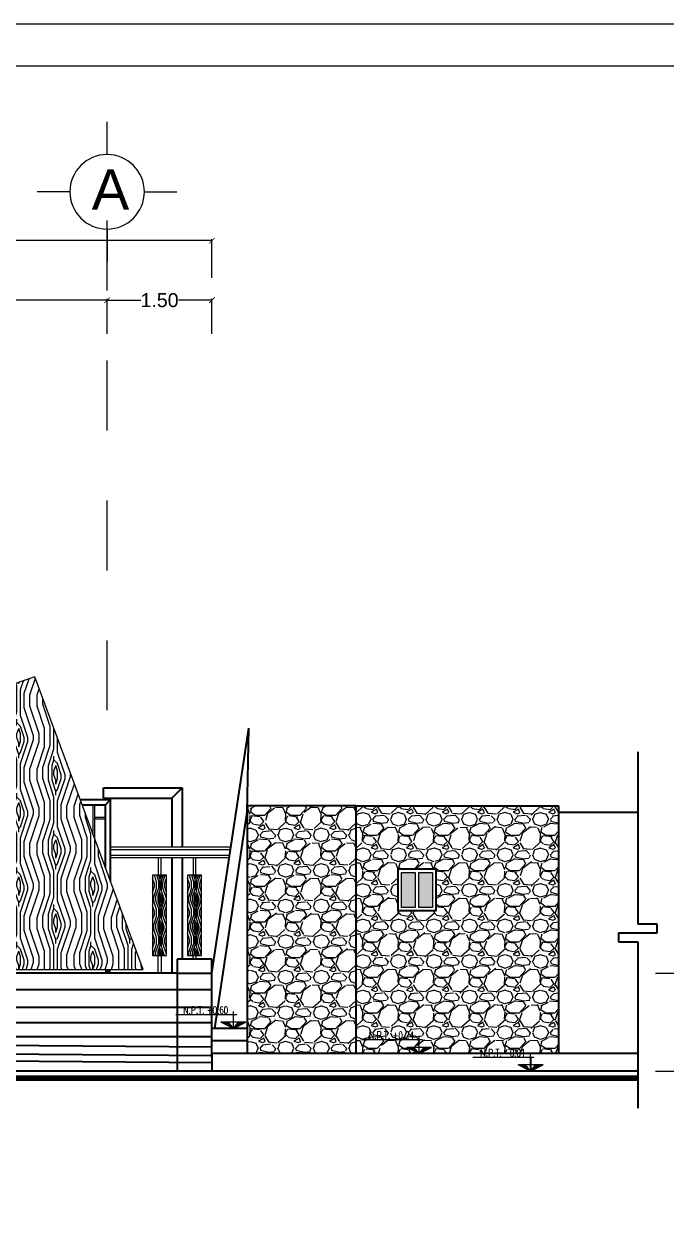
# Model space of a CAD drawing. Header units: millimetres. Extents: x 525387 to 527545, y 2235066 to 2235448.
# Drawn here: x 525771.58 to 525780.77, y 2235261.99 to 2235278.94 of the extents above; entities that cross this region are included whole.
import ezdxf
from ezdxf.enums import TextEntityAlignment as Align

# ---------------------------------------------------------------- set-up
doc = ezdxf.new("R2010")
doc.units = ezdxf.units.MM
doc.linetypes.add('JIS_02_1.0', pattern=[2, 1, -1])
for name, color, linetype in [('auxiliar', 6, 'Continuous'), ('COTAS', 2, 'Continuous'), ('EJES', 1, 'Continuous'), ('muebles', 2, 'Continuous'), ('Texto', 7, 'Continuous'), ('ventanas', 3, 'Continuous')]:
    doc.layers.add(name, color=color, linetype=linetype)
doc.layers.add('muro', color=5, linetype='Continuous', lineweight=35)
doc.styles.add('ROMANS', font='romans')
doc.styles.get("Standard").update_dxf_attribs({"font": 'arial.ttf'})
doc.styles.add('STYLE1', font='arial.ttf')
doc.dimstyles.new('ISO-25', dxfattribs={"dimtxt": 0.04, "dimasz": 0.02, "dimexe": 0.02, "dimexo": 0.02, "dimgap": 0.02, "dimtad": 0, "dimtih": 1, "dimtoh": 1, "dimzin": 1, "dimdsep": 46, "dimtxsty": 'Standard', "dimcen": 0.02, "dimazin": 0, "dimtfac": 1, "dimtmove": 0, "dimatfit": 3, "dimfxl": 1, "dimarcsym": 0})

# ---------------------------------------------------------------- blocks, each defined once
blk = doc.blocks.new('_ArchTick')
at = {"color": 0, "linetype": 'ByBlock', "lineweight": 0, "const_width": 0.15}
blk.add_lwpolyline([(-0.5, -0.5), (0.5, 0.5)], dxfattribs=at)
blk = doc.blocks.new('*D121')
at = {"layer": 'COTAS', "color": 0, "linetype": 'Continuous', "lineweight": -2, "transparency": 16777216}
for p, q in [((525772.7737703641, 2235274.507697564), (525772.7737703641, 2235275.007697564)), ((525774.2737226156, 2235274.507697564), (525774.2737226156, 2235275.007697564)), ((525772.7737703641, 2235274.987697564), (525773.2537464898, 2235274.987697564)), ((525774.2737226156, 2235274.987697564), (525773.7937464898, 2235274.987697564))]:
    blk.add_line(p, q, dxfattribs=at)
at = {"layer": 'Defpoints', "color": 0, "linetype": 'Continuous', "transparency": 16777216}
for p in [(525772.7737703641, 2235274.987697564), (525772.7737703641, 2235274.487697564), (525774.2737226156, 2235274.487697564)]:
    blk.add_point(p, dxfattribs=at)
at = {"layer": 'COTAS', "color": 0, "linetype": 'Continuous', "lineweight": -2, "transparency": 16777216, "xscale": 0.08, "yscale": 0.08, "zscale": 0.08, "rotation": 180}
blk.add_blockref('_ArchTick', (525772.7737703641, 2235274.987697564), dxfattribs=at)
at = {"layer": 'COTAS', "color": 0, "linetype": 'Continuous', "lineweight": -2, "transparency": 16777216, "xscale": 0.08, "yscale": 0.08, "zscale": 0.08}
blk.add_blockref('_ArchTick', (525774.2737226156, 2235274.987697564), dxfattribs=at)
at = {"layer": 'COTAS', "color": 0, "linetype": 'Continuous', "lineweight": -3, "transparency": 16777216, "insert": (525773.5237464898, 2235274.987697564), "char_height": 0.2, "attachment_point": 5}
blk.add_mtext('1.50', dxfattribs=at)
blk = doc.blocks.new('*D122')
at = {"layer": 'COTAS', "color": 0, "linetype": 'Continuous', "lineweight": -2, "transparency": 16777216}
for p, q in [((525766.7737703641, 2235274.507697564), (525766.7737703641, 2235275.007697564)), ((525772.7737703641, 2235274.507697564), (525772.7737703641, 2235275.007697564)), ((525766.7737703641, 2235274.987697564), (525769.4938112918, 2235274.987697564)), ((525772.7737703641, 2235274.987697564), (525770.0537294365, 2235274.987697564))]:
    blk.add_line(p, q, dxfattribs=at)
at = {"layer": 'Defpoints', "color": 0, "linetype": 'Continuous', "transparency": 16777216}
for p in [(525766.7737703641, 2235274.987697564), (525766.7737703641, 2235274.487697564), (525772.7737703641, 2235274.487697564)]:
    blk.add_point(p, dxfattribs=at)
at = {"layer": 'COTAS', "color": 0, "linetype": 'Continuous', "lineweight": -2, "transparency": 16777216, "xscale": 0.08, "yscale": 0.08, "zscale": 0.08, "rotation": 180}
blk.add_blockref('_ArchTick', (525766.7737703641, 2235274.987697564), dxfattribs=at)
at = {"layer": 'COTAS', "color": 0, "linetype": 'Continuous', "lineweight": -2, "transparency": 16777216, "xscale": 0.08, "yscale": 0.08, "zscale": 0.08}
blk.add_blockref('_ArchTick', (525772.7737703641, 2235274.987697564), dxfattribs=at)
at = {"layer": 'COTAS', "color": 0, "linetype": 'Continuous', "lineweight": -3, "transparency": 16777216, "insert": (525769.7737703641, 2235274.987697564), "char_height": 0.2, "attachment_point": 5}
blk.add_mtext('6.00', dxfattribs=at)
blk = doc.blocks.new('*D124')
at = {"layer": 'COTAS', "color": 0, "linetype": 'Continuous', "lineweight": -2, "transparency": 16777216}
for p, q in [((525765.2738181127, 2235275.307697563), (525765.2738181127, 2235275.859301057)), ((525774.2737226156, 2235275.307697563), (525774.2737226156, 2235275.859301057)), ((525765.2738181127, 2235275.839301057), (525769.4943569944, 2235275.839301057)), ((525774.2737226156, 2235275.839301057), (525770.0531837338, 2235275.839301057))]:
    blk.add_line(p, q, dxfattribs=at)
at = {"layer": 'Defpoints', "color": 0, "linetype": 'Continuous', "transparency": 16777216}
for p in [(525765.2738181127, 2235275.839301057), (525765.2738181127, 2235275.287697563), (525774.2737226156, 2235275.287697563)]:
    blk.add_point(p, dxfattribs=at)
at = {"layer": 'COTAS', "color": 0, "linetype": 'Continuous', "lineweight": -2, "transparency": 16777216, "xscale": 0.08, "yscale": 0.08, "zscale": 0.08, "rotation": 180}
blk.add_blockref('_ArchTick', (525765.2738181127, 2235275.839301057), dxfattribs=at)
at = {"layer": 'COTAS', "color": 0, "linetype": 'Continuous', "lineweight": -2, "transparency": 16777216, "xscale": 0.08, "yscale": 0.08, "zscale": 0.08}
blk.add_blockref('_ArchTick', (525774.2737226156, 2235275.839301057), dxfattribs=at)
at = {"layer": 'COTAS', "color": 0, "linetype": 'Continuous', "lineweight": -3, "transparency": 16777216, "insert": (525769.7737703641, 2235275.839301057), "char_height": 0.2, "attachment_point": 5}
blk.add_mtext('9.00', dxfattribs=at)
blk = doc.blocks.new('*D125')
at = {"layer": 'COTAS', "color": 0, "linetype": 'Continuous', "lineweight": -2, "transparency": 16777216}
for p, q in [((525780.6175645596, 2235265.370084325), (525781.3188866972, 2235265.370084325)), ((525781.2988866972, 2235265.370084325), (525781.2988866972, 2235264.792198922)), ((525781.2988866972, 2235263.970084325), (525781.2988866972, 2235264.547969728)), ((525780.6175645596, 2235263.970084325), (525781.3188866972, 2235263.970084325))]:
    blk.add_line(p, q, dxfattribs=at)
at = {"layer": 'Defpoints', "color": 0, "linetype": 'Continuous', "transparency": 16777216}
for p in [(525780.5975645595, 2235265.370084325), (525781.2988866972, 2235265.370084325), (525780.5975645595, 2235263.970084325)]:
    blk.add_point(p, dxfattribs=at)
at = {"layer": 'COTAS', "color": 0, "linetype": 'Continuous', "lineweight": -2, "transparency": 16777216, "xscale": 0.08, "yscale": 0.08, "zscale": 0.08}
for p, rotation in [((525781.2988866972, 2235265.370084325), 90), ((525781.2988866972, 2235263.970084325), 270)]:
    blk.add_blockref('_ArchTick', p, dxfattribs=dict(at, rotation=rotation))
at = {"layer": 'COTAS', "color": 0, "linetype": 'Continuous', "lineweight": -3, "transparency": 16777216, "insert": (525781.2988866976, 2235264.670084325), "char_height": 0.2, "attachment_point": 5}
blk.add_mtext('1.40', dxfattribs=at)
blk = doc.blocks.new('EJE')
at = {"layer": 'EJES', "color": 2}
for p, q in [((-0.7800000000006548, 0.4159999999999116), (-0.7800000000006548, 0.7800000000000296)), ((-1.195999999999913, 0), (-1.5600000000004, 0)), ((-0.3640000000004875, 0), (0, 0)), ((-0.7800000000006548, -0.4160000000000679), (-0.7800000000006548, -0.7800000000000296))]:
    blk.add_line(p, q, dxfattribs=at)
at = {"layer": 'EJES', "color": 4}
blk.add_circle((-0.7800000000006548, 0), 0.4160000000000001, dxfattribs=at)

msp = doc.modelspace()

# ---------------------------------------------------------------- hatches: boundary and pattern name
at = {"layer": 'muebles', "ltscale": 0.02}
h = msp.add_hatch(dxfattribs=at)
h.set_pattern_fill('HTWOOD25', color=22, scale=1.5, angle=-90.76999999999975, style=0, pattern_type=2)
h.set_pattern_definition([(45, (525795.3729170264, 2235265.844858329), (0, 1.060660171779821), [0.03750000000000001, -0.7125]), (135, (525795.3994335309, 2235266.242605893), (-1.060660171779821, 8.326672684688674e-17), [0.07500000000000001, -0.675]), (90, (525795.346400522, 2235266.083506868), (-0.5303300859000001, 0.5303300859000001), [0.05302500000000001, -0.159075, 0.05302500000000001, -0.10605, 0.3712500000000001, -0.318235171725]), (90, (525795.3729170265, 2235265.791825321), (-0.5303300859000001, 0.5303300859000001), [0.05303250000000002, -0.106065, 0.05303250000000002, -0.8485301715000002]), (90, (525795.505499548, 2235266.030473859), (-0.5303300859000001, 0.5303300859000001), [0.05303250000000002, -1.0076276715]), (90, (525795.5850490608, 2235266.056990364), (-0.5303300859000001, 0.5303300859000001), [0.05303250000000002, -1.0076276715]), (90, (525795.4524665395, 2235266.030473859), (-0.5303300859000001, 0.5303300859000001), [0.05303250000000002, -1.0076276715]), (90, (525795.3994335309, 2235266.030473859), (-0.5303300859000001, 0.5303300859000001), [0.106065, -0.9545951715000001]), (90, (525795.1342684879, 2235266.560803945), (-0.5303300859000001, 0.5303300859000001), [0.106065, -0.9545951715000001]), (90, (525795.3198840179, 2235266.003957355), (-0.5303300859000001, 0.5303300859000001), [0.2121300000000001, -0.8485301715000002]), (90, (525795.2668510092, 2235266.003957355), (-0.5303300859000001, 0.5303300859000001), [0.2121300000000001, -0.8485301715000002]), (90, (525795.4524665395, 2235266.507770936), (-0.5303300859000001, 0.5303300859000001), [0.2121300000000001, -0.8485301715000002]), (90, (525795.1873014965, 2235266.030473859), (-0.5303300859000001, 0.5303300859000001), [0.159099, -0.9015611715000003]), (90, (525795.0016859663, 2235266.003957355), (-0.5303300859000001, 0.5303300859000001), [0.159099, -0.9015611715000003]), (90, (525795.1077519836, 2235266.003957355), (-0.5303300859000001, 0.5303300859000001), [0.159099, -0.9015611715000003]), (90, (525795.2933675137, 2235266.507770936), (-0.5303300859000001, 0.5303300859000001), [0.2651650500000001, -0.7954951215000001]), (90, (525795.2138180006, 2235266.481254432), (-0.5303300859000001, 0.5303300859000001), [0.2651650500000001, -0.7954951215000001]), (90, (525795.3994335306, 2235266.40170492), (-0.5303300859000001, 0.5303300859000001), [0.3712310595000001, -0.6894291112500002]), (71.5650512, (525795.3729170265, 2235265.950924346), (0.5303300856777944, 0.5303300861021268), [0.0838525424999998, -1.593198434999996]), (71.5650512, (525795.3198840179, 2235266.216089389), (0.5303300856777944, 0.5303300861021268), [0.0838525424999998, -1.593198434999996]), (71.5650512, (525795.3464005223, 2235266.136539876), (0.5303300856777944, 0.5303300861021268), [0.0838525424999998, -1.593198434999996]), (71.5650512, (525795.3994335306, 2235265.871374834), (0.5303300856777944, 0.5303300861021268), [0.1677050999999996, -1.509345882749996]), (71.5650512, (525795.2668510093, 2235266.216089389), (0.5303300856777944, 0.5303300861021268), [0.2515576469999992, -1.425493335749997]), (71.5650512, (525795.1873014963, 2235266.189572885), (0.5303300856777944, 0.5303300861021268), [0.3354101962499991, -1.341640786499996]), (71.5650512, (525795.1077519836, 2235266.163056381), (0.5303300856777944, 0.5303300861021268), [0.3354101962499991, -1.341640786499996]), (71.5650512, (525794.869103445, 2235266.242605893), (0.5303300856777944, 0.5303300861021268), [0.3354101962499991, -1.341640786499996]), (71.5650512, (525794.9221364533, 2235266.189572885), (0.5303300856777944, 0.5303300861021268), [0.419262749999999, -1.257788232749997]), (71.5650512, (525795.0016859664, 2235266.163056381), (0.5303300856777944, 0.5303300861021268), [0.419262749999999, -1.257788232749997]), (108.43494882, (525795.3994335306, 2235266.136539876), (-0.5303300858629143, 0.5303300859170066), [0.08385254249999986, -1.593198434999996]), (108.43494882, (525795.3729170265, 2235266.003957355), (-0.5303300858629143, 0.5303300859170066), [0.08385254249999986, -1.593198434999996]), (108.43494882, (525795.3729170264, 2235265.844858329), (-0.5303300858629143, 0.5303300859170066), [0.1677050999999997, -1.509345882749996]), (108.43494882, (525795.4524665395, 2235266.083506868), (-0.5303300858629143, 0.5303300859170066), [0.1677050999999997, -1.509345882749996]), (108.43494882, (525795.3464005223, 2235265.765308816), (-0.5303300858629143, 0.5303300859170066), [0.2515576469999994, -1.425493335749998]), (108.43494882, (525795.2933675137, 2235265.712275808), (-0.5303300858629143, 0.5303300859170066), [0.3354101962499995, -1.341640786499998]), (108.43494882, (525795.7441480865, 2235266.216089389), (-0.5303300858629143, 0.5303300859170066), [0.3354101962499995, -1.341640786499998]), (108.43494882, (525795.505499548, 2235266.083506868), (-0.5303300858629143, 0.5303300859170066), [0.3354101962499995, -1.341640786499998]), (108.43494882, (525795.6645985736, 2235266.136539876), (-0.5303300858629143, 0.5303300859170066), [0.4192627499999989, -1.257788232749998]), (108.43494882, (525795.5850490609, 2235266.110023372), (-0.5303300858629143, 0.5303300859170066), [0.4192627499999989, -1.257788232749998])])
h.paths.add_polyline_path([(525771.3851631192, 2235265.420108893), (525770.2737703642, 2235269.105995401), (525771.7401558795, 2235269.605351123), (525773.2893586424, 2235265.420108891)])
h = msp.add_hatch(dxfattribs=at)
h.set_pattern_fill('HTWOOD25', color=22, scale=0.5624999999999999, angle=-90.76999999999975, style=0, pattern_type=2)
h.set_pattern_definition([(45, (525631.3465572296, 2235265.741865363), (0, 0.397747564417433), [0.0140625, -0.2671875]), (135, (525631.3565009189, 2235265.8910207), (-0.397747564417433, 3.122502256758253e-17), [0.028125, -0.253125]), (90, (525631.3366135405, 2235265.831358565), (-0.1988737822125, 0.1988737822125), [0.019884375, -0.05965312500000002, 0.019884375, -0.03976875000000001, 0.13921875, -0.119338189396875]), (90, (525631.3465572296, 2235265.721977985), (-0.1988737822125, 0.1988737822125), [0.01988718750000001, -0.03977437500000001, 0.01988718750000001, -0.3181988143125001]), (90, (525631.3962756753, 2235265.811471187), (-0.1988737822125, 0.1988737822125), [0.01988718750000001, -0.3778603768125001]), (90, (525631.4261067425, 2235265.821414876), (-0.1988737822125, 0.1988737822125), [0.01988718750000001, -0.3778603768125001]), (90, (525631.3763882971, 2235265.811471187), (-0.1988737822125, 0.1988737822125), [0.01988718750000001, -0.3778603768125001]), (90, (525631.3565009189, 2235265.811471187), (-0.1988737822125, 0.1988737822125), [0.03977437500000001, -0.3579731893125]), (90, (525631.2570640277, 2235266.010344969), (-0.1988737822125, 0.1988737822125), [0.03977437500000001, -0.3579731893125]), (90, (525631.3266698516, 2235265.801527498), (-0.1988737822125, 0.1988737822125), [0.07954875000000003, -0.3181988143125001]), (90, (525631.3067824732, 2235265.801527498), (-0.1988737822125, 0.1988737822125), [0.07954875000000003, -0.3181988143125001]), (90, (525631.3763882971, 2235265.990457591), (-0.1988737822125, 0.1988737822125), [0.07954875000000003, -0.3181988143125001]), (90, (525631.2769514059, 2235265.811471187), (-0.1988737822125, 0.1988737822125), [0.05966212500000002, -0.3380854393125001]), (90, (525631.2073455821, 2235265.801527498), (-0.1988737822125, 0.1988737822125), [0.05966212500000002, -0.3380854393125001]), (90, (525631.2471203386, 2235265.801527498), (-0.1988737822125, 0.1988737822125), [0.05966212500000002, -0.3380854393125001]), (90, (525631.3167261623, 2235265.990457591), (-0.1988737822125, 0.1988737822125), [0.09943689375000003, -0.2983106705625]), (90, (525631.286895095, 2235265.980513902), (-0.1988737822125, 0.1988737822125), [0.09943689375000003, -0.2983106705625]), (90, (525631.3565009187, 2235265.950682834), (-0.1988737822125, 0.1988737822125), [0.1392116473125, -0.2585359167187501]), (71.5650512, (525631.3465572296, 2235265.78164012), (0.1988737821291729, 0.1988737822882976), [0.03144470343749987, -0.5974494131249979]), (71.5650512, (525631.3266698516, 2235265.881077011), (0.1988737821291729, 0.1988737822882976), [0.03144470343749987, -0.5974494131249979]), (71.5650512, (525631.3366135405, 2235265.851245943), (0.1988737821291729, 0.1988737822882976), [0.03144470343749987, -0.5974494131249979]), (71.5650512, (525631.3565009187, 2235265.751809053), (0.1988737821291729, 0.1988737822882976), [0.06288941249999974, -0.5660047060312479]), (71.5650512, (525631.3067824732, 2235265.881077011), (0.1988737821291729, 0.1988737822882976), [0.09433411762499971, -0.5345600009062479]), (71.5650512, (525631.2769514058, 2235265.871133322), (0.1988737821291729, 0.1988737822882976), [0.1257788235937495, -0.5031152949374978]), (71.5650512, (525631.2471203386, 2235265.861189633), (0.1988737821291729, 0.1988737822882976), [0.1257788235937495, -0.5031152949374978]), (71.5650512, (525631.1576271366, 2235265.8910207), (0.1988737821291729, 0.1988737822882976), [0.1257788235937495, -0.5031152949374978]), (71.5650512, (525631.1775145148, 2235265.871133322), (0.1988737821291729, 0.1988737822882976), [0.1572235312499994, -0.4716705872812488]), (71.5650512, (525631.2073455821, 2235265.861189633), (0.1988737821291729, 0.1988737822882976), [0.1572235312499994, -0.4716705872812488]), (108.43494882, (525631.3565009187, 2235265.851245943), (-0.1988737821985929, 0.1988737822188775), [0.03144470343749995, -0.5974494131249983]), (108.43494882, (525631.3465572296, 2235265.801527498), (-0.1988737821985929, 0.1988737822188775), [0.03144470343749995, -0.5974494131249983]), (108.43494882, (525631.3465572296, 2235265.741865363), (-0.1988737821985929, 0.1988737822188775), [0.0628894124999999, -0.5660047060312484]), (108.43494882, (525631.3763882971, 2235265.831358565), (-0.1988737821985929, 0.1988737822188775), [0.0628894124999999, -0.5660047060312484]), (108.43494882, (525631.3366135405, 2235265.712034296), (-0.1988737821985929, 0.1988737822188775), [0.0943341176249998, -0.5345600009062492]), (108.43494882, (525631.3167261623, 2235265.692146917), (-0.1988737821985929, 0.1988737822188775), [0.1257788235937498, -0.5031152949374992]), (108.43494882, (525631.4857688772, 2235265.881077011), (-0.1988737821985929, 0.1988737822188775), [0.1257788235937498, -0.5031152949374992]), (108.43494882, (525631.3962756753, 2235265.831358565), (-0.1988737821985929, 0.1988737822188775), [0.1257788235937498, -0.5031152949374992]), (108.43494882, (525631.4559378098, 2235265.851245943), (-0.1988737821985929, 0.1988737822188775), [0.1572235312499996, -0.4716705872812492]), (108.43494882, (525631.4261067426, 2235265.841302254), (-0.1988737821985929, 0.1988737822188775), [0.1572235312499996, -0.4716705872812492])])
h.paths.add_polyline_path([(525773.6244045439, 2235266.770084324), (525773.424404544, 2235266.770084324), (525773.4244045438, 2235265.620084323), (525773.6244045439, 2235265.620084324)])
h = msp.add_hatch(dxfattribs=at)
h.set_pattern_fill('HTWOOD25', color=22, scale=0.5624999999999999, angle=-90.76999999999975, style=0, pattern_type=2)
h.set_pattern_definition([(45, (525631.8465572296, 2235265.741865363), (0, 0.397747564417433), [0.0140625, -0.2671875]), (135, (525631.8565009189, 2235265.8910207), (-0.397747564417433, 3.122502256758253e-17), [0.028125, -0.253125]), (90, (525631.8366135405, 2235265.831358565), (-0.1988737822125, 0.1988737822125), [0.019884375, -0.05965312500000002, 0.019884375, -0.03976875000000001, 0.13921875, -0.119338189396875]), (90, (525631.8465572296, 2235265.721977985), (-0.1988737822125, 0.1988737822125), [0.01988718750000001, -0.03977437500000001, 0.01988718750000001, -0.3181988143125001]), (90, (525631.8962756753, 2235265.811471187), (-0.1988737822125, 0.1988737822125), [0.01988718750000001, -0.3778603768125001]), (90, (525631.9261067425, 2235265.821414876), (-0.1988737822125, 0.1988737822125), [0.01988718750000001, -0.3778603768125001]), (90, (525631.8763882971, 2235265.811471187), (-0.1988737822125, 0.1988737822125), [0.01988718750000001, -0.3778603768125001]), (90, (525631.8565009189, 2235265.811471187), (-0.1988737822125, 0.1988737822125), [0.03977437500000001, -0.3579731893125]), (90, (525631.7570640277, 2235266.010344969), (-0.1988737822125, 0.1988737822125), [0.03977437500000001, -0.3579731893125]), (90, (525631.8266698516, 2235265.801527498), (-0.1988737822125, 0.1988737822125), [0.07954875000000003, -0.3181988143125001]), (90, (525631.8067824732, 2235265.801527498), (-0.1988737822125, 0.1988737822125), [0.07954875000000003, -0.3181988143125001]), (90, (525631.8763882971, 2235265.990457591), (-0.1988737822125, 0.1988737822125), [0.07954875000000003, -0.3181988143125001]), (90, (525631.7769514059, 2235265.811471187), (-0.1988737822125, 0.1988737822125), [0.05966212500000002, -0.3380854393125001]), (90, (525631.7073455821, 2235265.801527498), (-0.1988737822125, 0.1988737822125), [0.05966212500000002, -0.3380854393125001]), (90, (525631.7471203386, 2235265.801527498), (-0.1988737822125, 0.1988737822125), [0.05966212500000002, -0.3380854393125001]), (90, (525631.8167261623, 2235265.990457591), (-0.1988737822125, 0.1988737822125), [0.09943689375000003, -0.2983106705625]), (90, (525631.786895095, 2235265.980513902), (-0.1988737822125, 0.1988737822125), [0.09943689375000003, -0.2983106705625]), (90, (525631.8565009187, 2235265.950682834), (-0.1988737822125, 0.1988737822125), [0.1392116473125, -0.2585359167187501]), (71.5650512, (525631.8465572296, 2235265.78164012), (0.1988737821291729, 0.1988737822882976), [0.03144470343749988, -0.597449413124998]), (71.5650512, (525631.8266698516, 2235265.881077011), (0.1988737821291729, 0.1988737822882976), [0.03144470343749988, -0.597449413124998]), (71.5650512, (525631.8366135405, 2235265.851245943), (0.1988737821291729, 0.1988737822882976), [0.03144470343749988, -0.597449413124998]), (71.5650512, (525631.8565009187, 2235265.751809053), (0.1988737821291729, 0.1988737822882976), [0.06288941249999976, -0.566004706031248]), (71.5650512, (525631.8067824732, 2235265.881077011), (0.1988737821291729, 0.1988737822882976), [0.09433411762499973, -0.534560000906248]), (71.5650512, (525631.7769514058, 2235265.871133322), (0.1988737821291729, 0.1988737822882976), [0.1257788235937495, -0.503115294937498]), (71.5650512, (525631.7471203386, 2235265.861189633), (0.1988737821291729, 0.1988737822882976), [0.1257788235937495, -0.503115294937498]), (71.5650512, (525631.6576271366, 2235265.8910207), (0.1988737821291729, 0.1988737822882976), [0.1257788235937495, -0.503115294937498]), (71.5650512, (525631.6775145148, 2235265.871133322), (0.1988737821291729, 0.1988737822882976), [0.1572235312499995, -0.4716705872812488]), (71.5650512, (525631.7073455821, 2235265.861189633), (0.1988737821291729, 0.1988737822882976), [0.1572235312499995, -0.4716705872812488]), (108.43494882, (525631.8565009187, 2235265.851245943), (-0.1988737821985929, 0.1988737822188775), [0.03144470343749995, -0.5974494131249983]), (108.43494882, (525631.8465572296, 2235265.801527498), (-0.1988737821985929, 0.1988737822188775), [0.03144470343749995, -0.5974494131249983]), (108.43494882, (525631.8465572296, 2235265.741865363), (-0.1988737821985929, 0.1988737822188775), [0.0628894124999999, -0.5660047060312484]), (108.43494882, (525631.8763882971, 2235265.831358565), (-0.1988737821985929, 0.1988737822188775), [0.0628894124999999, -0.5660047060312484]), (108.43494882, (525631.8366135405, 2235265.712034296), (-0.1988737821985929, 0.1988737822188775), [0.0943341176249998, -0.5345600009062492]), (108.43494882, (525631.8167261623, 2235265.692146917), (-0.1988737821985929, 0.1988737822188775), [0.1257788235937498, -0.5031152949374992]), (108.43494882, (525631.9857688772, 2235265.881077011), (-0.1988737821985929, 0.1988737822188775), [0.1257788235937498, -0.5031152949374992]), (108.43494882, (525631.8962756753, 2235265.831358565), (-0.1988737821985929, 0.1988737822188775), [0.1257788235937498, -0.5031152949374992]), (108.43494882, (525631.9559378098, 2235265.851245943), (-0.1988737821985929, 0.1988737822188775), [0.1572235312499996, -0.4716705872812492]), (108.43494882, (525631.9261067426, 2235265.841302254), (-0.1988737821985929, 0.1988737822188775), [0.1572235312499996, -0.4716705872812492])])
h.paths.add_polyline_path([(525774.1244045439, 2235266.770084324), (525773.924404544, 2235266.770084324), (525773.9244045438, 2235265.620084323), (525774.1244045439, 2235265.620084324)])
at = {"layer": 'muro', "linetype": 'Continuous', "lineweight": -3}
h = msp.add_hatch(dxfattribs=at)
h.set_pattern_fill('GRAVEL', color=41, scale=0.02, angle=180)
h.set_pattern_definition([(48.01278749999999, (-84.79664202795479, 41.93993441798538), (4.064000000319163, 4.571999999716357), [0.06834428800000002, -6.766096727913001]), (4.969741000000027, (-84.7509220279548, 41.99073441798538), (-6.095999997588102, -0.5080000289395841), [0.117280944, -11.6108097787048]), (312.5104471, (-84.63408202795479, 42.00089441798538), (-5.080000002145498, 5.587999998049193), [0.08269630400000003, -8.18694455882]), (87.27368899999998, (-84.4359620279548, 42.12789441798538), (-0.5080000010639463, -10.15999999994663), [0.106800904, -10.5732874851476]), (112.83365418, (-84.4308820279548, 42.23457441798538), (2.540000000212681, -6.095999999911093), [0.10472674, -10.3679615490688]), (177.273689, (-84.47152202795479, 42.33109441798538), (10.15999999994663, -0.5080000010639469), [0.106800904, -10.5732874851476]), (217.69424047, (-84.57820202795479, 42.33617441798538), (6.603999999707181, 5.080000000380083), [0.141238732, -13.9826230628494]), (252.25532837, (-84.68996202795479, 42.24981441798538), (-3.55600000095586, -11.17599999969577), [0.133343904, -13.201051320381]), (301.4295656200001, (-84.73060202795479, 42.12281441798538), (4.064000000576624, -6.603999999645206), [0.1071626, -10.6091091397424]), (355.2363583, (-84.6747220279548, 42.03137441798538), (-5.587999999919906, 0.508000000877852), [0.122342656, -5.994787390000002]), (42.39743779999998, (-84.5528020279548, 42.02121441798538), (6.095999999804934, 5.588000000212799), [0.158215584, -15.6633545024354]), (318.81407483, (-84.93888202795479, 42.13297441798538), (3.555999999786702, -3.048000000247837), [0.054000908, -5.346113164868801]), (351.4692344, (-84.8982420279548, 42.09741441798538), (-6.604000000177932, 1.015999998847469), [0.102736396, -10.170927799408]), (45, (-84.79664202795479, 42.08217441798538), (1.332663309727015e-16, 0.508000000000048), [0.07184186800000002, -0.6465786216856001]), (23.19859051000003, (-84.7610820279548, 42.02121441798538), (-2.540000000069218, -1.015999999821867), [0.03868826399999994, -3.830124473778796]), (111.80140949, (-84.7255220279548, 42.03645441798538), (0.508000000106299, -1.523999999964575), [0.05471312399999995, -2.680950597999996]), (210.96375653, (-84.7458420279548, 42.08725441798538), (-1.524000000037277, -1.015999999944225), [0.088863932, -2.873259630582]), (341.56505118, (-84.8220420279548, 42.04153441798538), (-1.016000000026517, 0.5079999999467509), [0.06425742800000002, -1.5421796233656]), (196.389540334, (-84.4308820279548, 42.03645441798538), (-5.08000000000003, -1.524000000000048), [0.09001760000000003, -8.911765334507802]), (250.34617594, (-84.5172420279548, 42.01105441798538), (2.032000000185864, 5.587999999934083), [0.075519788, -7.476443135640001]), (113.19859051, (-84.8220420279548, 41.93993441798538), (1.015999999822652, -2.540000000071057), [0.07737602000000002, -3.7914367177788]), (163.61045967, (-84.85252202795479, 42.01105441798538), (5.080000000106459, -1.523999999644573), [0.09001760000000003, -8.911765334508]), (159.44395478, (-84.4308820279548, 42.35141441798538), (2.539999999999973, -1.016000000000042), [0.08680704, -4.253546862621202]), (114.7751406000001, (-84.5121620279548, 42.38189441798538), (2.540000003023386, -5.587999998625452), [0.072734424, -7.200718676144002]), (246.80140949, (-84.8271220279548, 42.44793441798538), (-1.01599999984046, -2.540000000063861), [0.07737602000000002, -3.7914367177788]), (197.35402464, (-84.8576020279548, 42.37681441798538), (6.603999999868606, 2.032000000426492), [0.08515654800000004, -8.430475196040002]), (249.44395478, (-84.57820202795479, 42.44793441798538), (1.016000000017693, 2.539999999992927), [0.04340352, -4.296950382621201]), (281.309932474, (-84.79664202795479, 42.44793441798538), (0.5080000000000798, -2.032000000000074), [0.02590292, -2.564398992905201]), (345.963756532, (-84.7915620279548, 42.42253441798538), (-1.523999999999903, 0.5079999999999733), [0.10472674, -1.9898109178138]), (6.009005959999971, (-84.68996202795479, 42.39713441798538), (-5.079999999973075, -0.5080000002658701), [0.09705340000000001, -9.608272972667402]), (123.69006753, (-84.7458420279548, 42.13297441798538), (0.5080000000705938, -1.015999999964741), [0.073264776, -1.758355271936]), (173.15722659, (-84.78648202795479, 42.19393441798538), (-8.636000000053137, 1.01599999954788), [0.1279113519999997, -12.66320181300618]), (240.9453959, (-84.9134820279548, 42.20917441798538), (2.032000000055938, 3.555999999968051), [0.05230164800000001, -5.177878463622001]), (270, (-84.93888202795479, 42.16345441798538), (0.508, -0.5080000000000002), [0.03048000000000001, -0.4775200000000001]), (300.25643716, (-84.67980202795479, 42.38189441798538), (-2.031999999751433, 3.55600000014196), [0.07057339200000001, -6.986788154640001]), (228.0127875, (-84.64424202795479, 42.32093441798538), (-4.06400000033507, -4.571999999702041), [0.136688576, -6.697752439913001]), (180, (-84.7356820279548, 42.21933441798538), (-0.5080000000000002, -0.508), [0.13208, -0.3759200000000001]), (145.3048465, (-84.8677620279548, 42.21933441798538), (-5.080000001924307, 3.555999997250916), [0.08032191200000001, -7.951863344828002]), (74.05460409999995, (-84.9338020279548, 42.26505441798538), (0.5079999999645116, 2.03200000000895), [0.073965816, -3.624330007754401]), (27.64597536000002, (-84.9134820279548, 42.33617441798538), (9.652000000354672, 5.079999999326151), [0.12042902, -11.9224928845876]), (355.42607874, (-84.80680202795479, 42.39205441798538), (6.603999999999767, -0.5079999999998964), [0.127405892, -12.613169291248])])
h.paths.add_polyline_path([(525776.3293358482, 2235267.760084324), (525774.7792868979, 2235267.760084324), (525774.7792868977, 2235264.220084324), (525776.3293358481, 2235264.220084324)])
h = msp.add_hatch(dxfattribs=at)
h.set_pattern_fill('GRAVEL', color=41, scale=0.02, angle=180)
h.set_pattern_definition([(48.01278749999999, (-70.48393541043274, -0.5080000000000001), (4.064000000319163, 4.571999999716357), [0.06834428800000002, -6.766096727913001]), (4.96974100000002, (-70.43821541043275, -0.4572), (-6.095999997588102, -0.5080000289395841), [0.117280944, -11.6108097787048]), (312.5104471, (-70.32137541043274, -0.44704), (-5.080000002145498, 5.587999998049193), [0.08269630400000003, -8.18694455882]), (87.27368899999998, (-70.12325541043275, -0.32004), (-0.5080000010639463, -10.15999999994663), [0.106800904, -10.5732874851476]), (112.83365418, (-70.11817541043274, -0.21336), (2.540000000212681, -6.095999999911093), [0.10472674, -10.3679615490688]), (177.273689, (-70.15881541043274, -0.11684), (10.15999999994663, -0.5080000010639469), [0.106800904, -10.5732874851476]), (217.69424047, (-70.26549541043273, -0.11176), (6.603999999707181, 5.080000000380083), [0.141238732, -13.9826230628494]), (252.25532837, (-70.37725541043274, -0.19812), (-3.55600000095586, -11.17599999969577), [0.133343904, -13.201051320381]), (301.4295656200001, (-70.41789541043273, -0.32512), (4.064000000576624, -6.603999999645206), [0.1071626, -10.6091091397424]), (355.2363583, (-70.36201541043275, -0.4165600000000001), (-5.587999999919906, 0.508000000877852), [0.122342656, -5.994787390000002]), (42.39743779999998, (-70.24009541043274, -0.42672), (6.095999999804934, 5.588000000212799), [0.158215584, -15.6633545024354]), (318.81407483, (-70.62617541043274, -0.31496), (3.555999999786702, -3.048000000247837), [0.054000908, -5.346113164868801]), (351.4692344, (-70.58553541043274, -0.35052), (-6.604000000177932, 1.015999998847469), [0.102736396, -10.170927799408]), (45, (-70.48393541043274, -0.36576), (1.332663309727015e-16, 0.508000000000048), [0.07184186800000002, -0.6465786216856001]), (23.19859051000003, (-70.44837541043275, -0.42672), (-2.540000000069218, -1.015999999821867), [0.03868826399999999, -3.830124473778799]), (111.80140949, (-70.41281541043274, -0.4114800000000001), (0.508000000106299, -1.523999999964575), [0.05471312400000001, -2.680950598]), (210.96375653, (-70.43313541043274, -0.3606800000000001), (-1.524000000037277, -1.015999999944225), [0.088863932, -2.873259630582]), (341.56505118, (-70.50933541043274, -0.4064), (-1.016000000026517, 0.5079999999467509), [0.06425742800000002, -1.5421796233656]), (196.389540334, (-70.11817541043274, -0.4114800000000001), (-5.08000000000003, -1.524000000000048), [0.09001760000000003, -8.911765334507802]), (250.34617594, (-70.20453541043274, -0.4368800000000001), (2.032000000185864, 5.587999999934083), [0.075519788, -7.476443135640001]), (113.19859051, (-70.50933541043274, -0.5080000000000001), (1.015999999822652, -2.540000000071057), [0.07737602000000002, -3.7914367177788]), (163.61045967, (-70.53981541043274, -0.43688), (5.080000000106459, -1.523999999644573), [0.09001760000000003, -8.911765334508]), (159.44395478, (-70.11817541043274, -0.09652000000000002), (2.539999999999973, -1.016000000000042), [0.08680704, -4.253546862621202]), (114.7751406000001, (-70.19945541043275, -0.06604), (2.540000003023386, -5.587999998625452), [0.072734424, -7.200718676144002]), (246.80140949, (-70.51441541043275, 4.852540476941474e-17), (-1.01599999984046, -2.540000000063861), [0.07737602000000002, -3.7914367177788]), (197.35402464, (-70.54489541043274, -0.07111999999999996), (6.603999999868606, 2.032000000426492), [0.08515654800000004, -8.430475196040002]), (249.44395478, (-70.26549541043273, 1.804149664503881e-17), (1.016000000017693, 2.539999999992927), [0.04340352, -4.296950382621201]), (281.309932474, (-70.48393541043274, 4.47926813256136e-17), (0.5080000000000798, -2.032000000000074), [0.02590292, -2.564398992905201]), (345.963756532, (-70.47885541043274, -0.02539999999999996), (-1.523999999999903, 0.5079999999999733), [0.10472674, -1.9898109178138]), (6.009005959999971, (-70.37725541043274, -0.05079999999999998), (-5.079999999973075, -0.5080000002658701), [0.09705340000000001, -9.608272972667402]), (123.69006753, (-70.43313541043274, -0.31496), (0.5080000000705938, -1.015999999964741), [0.073264776, -1.758355271936]), (173.15722659, (-70.47377541043274, -0.254), (-8.636000000053137, 1.01599999954788), [0.127911352, -12.6632018130062]), (240.9453959, (-70.60077541043275, -0.23876), (2.032000000055938, 3.555999999968051), [0.05230164800000001, -5.177878463622001]), (270, (-70.62617541043274, -0.28448), (0.508, -0.5080000000000002), [0.03048000000000001, -0.4775200000000001]), (300.25643716, (-70.36709541043274, -0.06603999999999999), (-2.031999999751433, 3.55600000014196), [0.07057339200000001, -6.986788154640001]), (228.0127875, (-70.33153541043274, -0.127), (-4.06400000033507, -4.571999999702041), [0.136688576, -6.697752439913001]), (180, (-70.42297541043274, -0.2286), (-0.5080000000000002, -0.508), [0.13208, -0.3759200000000001]), (145.3048465, (-70.55505541043274, -0.2286), (-5.080000001924307, 3.555999997250916), [0.08032191200000001, -7.951863344828002]), (74.05460409999995, (-70.62109541043274, -0.18288), (0.5079999999645116, 2.03200000000895), [0.073965816, -3.624330007754401]), (27.64597536000002, (-70.60077541043275, -0.11176), (9.652000000354672, 5.079999999326151), [0.12042902, -11.9224928845876]), (355.42607874, (-70.49409541043273, -0.05587999999999996), (6.603999999999767, -0.5079999999998964), [0.127405892, -12.613169291248])])
h.paths.add_polyline_path([(525779.2304983303, 2235267.760084324), (525776.3293358482, 2235267.760084324), (525776.3293358481, 2235264.220084324), (525777.2374169223, 2235264.220084324), (525777.0592661346, 2235264.307874272), (525777.4155677105, 2235264.307874272), (525777.2374169223, 2235264.220084324), (525779.2304983303, 2235264.220084324)])
h.paths.add_polyline_path([(525777.4777595006, 2235266.260084324), (525776.9365559021, 2235266.260084324), (525776.9365559021, 2235266.860084324), (525777.4777595006, 2235266.860084324)], flags=16)
h.paths.add_polyline_path([(525777.4277595006, 2235266.310084324), (525777.2321577014, 2235266.310084324), (525777.2321577014, 2235266.810084324), (525777.4277595006, 2235266.810084324)], flags=0)
h.paths.add_polyline_path([(525777.1821577013, 2235266.310084324), (525776.9865559022, 2235266.310084324), (525776.9865559022, 2235266.810084324), (525777.1821577013, 2235266.810084324)], flags=0)
h.paths.add_polyline_path([(525776.8431761387, 2235264.402367136), (525777.1888754576, 2235264.402367136), (525777.1888754576, 2235264.559867137), (525776.8431761387, 2235264.559867137)], flags=24)
h.paths.add_polyline_path([(525776.5047792466, 2235264.402615956), (525776.8239960467, 2235264.402615956), (525776.8239960467, 2235264.560115956), (525776.5047792466, 2235264.560115956)], flags=24)
h.paths.add_polyline_path([(525778.4388465006, 2235264.152367136), (525778.7834973417, 2235264.152367136), (525778.7834973417, 2235264.309867137), (525778.4388465006, 2235264.309867137)], flags=9)
h.paths.add_polyline_path([(525778.0994011307, 2235264.152615956), (525778.4186179307, 2235264.152615956), (525778.4186179307, 2235264.310115956), (525778.0994011307, 2235264.310115956)], flags=9)
at = {"layer": 'ventanas', "lineweight": -3}
h = msp.add_hatch(color=141, dxfattribs=at)
h.dxf.hatch_style = 1
h.set_gradient(color1=(39, 118, 187), name='HEMISPHERICAL')
h.paths.add_polyline_path([(525777.4277595006, 2235266.810084324), (525777.2321577014, 2235266.810084324), (525777.2321577014, 2235266.310084324), (525777.4277595006, 2235266.310084324)])
h.paths.add_polyline_path([(525777.1821577013, 2235266.810084324), (525776.9865559022, 2235266.810084324), (525776.9865559022, 2235266.310084324), (525777.1821577013, 2235266.310084324)])

# ---------------------------------------------------------------- linework, layer by layer
at = {"layer": 'auxiliar', "color": 1, "linetype": 'Continuous', "lineweight": -3}
for points in [[(525706.1314823438, 2235278.940151567), (525796.1314823438, 2235278.940151567), (525796.1314823438, 2235218.940151567), (525706.1314823438, 2235218.940151567)], [(525706.7314823436, 2235278.340151567), (525795.5314823437, 2235278.340151567), (525795.5314823437, 2235219.540151567), (525706.7314823436, 2235219.540151567)]]:
    msp.add_lwpolyline(points, close=True, dxfattribs=at)
at = {"layer": 'EJES', "linetype": 'JIS_02_1.0'}
msp.add_line((525772.773770364, 2235269.126371278), (525772.7737703641, 2235276.41159992), dxfattribs=at)
at = {"layer": 'muro', "color": 2}
for p, q in [((525774.2737834019, 2235265.370084323), (525774.7987834018, 2235268.870084323)), ((525774.7758890571, 2235267.670084323), (525774.7987834018, 2235268.870084323)), ((525780.3642677256, 2235268.533558247), (525780.3642677256, 2235266.070550282)), ((525772.7487703643, 2235267.775108891), (525772.8237703642, 2235267.850108891)), ((525772.7537703642, 2235267.850108891), (525772.7537703643, 2235267.870108891)), ((525772.7937703643, 2235267.850108891), (525772.7937703641, 2235267.870108891)), ((525774.3123890571, 2235264.580084323), (525774.7758890571, 2235267.670084323)), ((525779.2304983303, 2235267.670084323), (525780.3642677256, 2235267.670084323)), ((525780.6407886565, 2235266.070550282), (525780.3642677255, 2235266.070550282)), ((525780.6407886565, 2235265.944853565), (525780.6407886565, 2235266.070550282)), ((525780.0877467947, 2235265.944853565), (525780.6407886565, 2235265.944853565)), ((525780.0877467947, 2235265.944853565), (525780.0877467947, 2235265.819156847)), ((525780.0877467947, 2235265.819156847), (525780.3642677255, 2235265.819156847)), ((525780.3642677256, 2235265.819156847), (525780.3642677256, 2235263.44002754)), ((525772.7607703642, 2235265.370108891), (525772.7607703642, 2235265.420108891)), ((525772.8107703644, 2235265.370108891), (525772.8107703642, 2235265.420108891))]:
    msp.add_line(p, q, dxfattribs=at)
at = {"layer": 'muro', "color": 3}
for p, q in [((525772.7237703643, 2235268.020108891), (525773.8487703641, 2235268.020108891)), ((525772.7237703642, 2235267.870108891), (525772.7237703643, 2235268.020108891)), ((525773.8487703641, 2235268.020108891), (525773.6987703642, 2235267.870108891)), ((525773.8487703641, 2235268.020108891), (525773.8487703642, 2235267.170084324)), ((525772.3898736172, 2235267.850108891), (525772.823770364, 2235267.850108891)), ((525772.4176355008, 2235267.775108891), (525772.7487703643, 2235267.775108891)), ((525772.7237703644, 2235267.870108891), (525773.6987703642, 2235267.870108891)), ((525772.7487703642, 2235266.880532889), (525772.7487703641, 2235267.775108891)), ((525772.8237703642, 2235266.677916953), (525772.823770364, 2235267.850108891)), ((525773.6987703642, 2235267.870108891), (525773.6987703642, 2235267.170084324)), ((525776.3293358482, 2235267.760084324), (525779.2304983303, 2235267.760084324)), ((525779.2304983303, 2235267.760084324), (525779.2304983303, 2235264.220084323)), ((525773.6987703642, 2235267.020084324), (525773.6987703642, 2235265.370084324)), ((525773.8487703642, 2235267.020084324), (525773.8487703641, 2235265.570084324)), ((525773.7737834029, 2235265.570084324), (525773.7737834029, 2235263.970084324)), ((525774.2737834029, 2235265.570084324), (525773.7737834029, 2235265.570084324)), ((525774.2737834029, 2235264.170084324), (525774.2737834029, 2235265.570084324)), ((525773.7737834029, 2235265.370084324), (525765.8987834085, 2235265.370084324)), ((525774.7792868977, 2235264.580084324), (525774.2737021045, 2235264.580084324)), ((525774.7792868977, 2235264.400084324), (525774.2737021045, 2235264.400084324)), ((525780.3642677256, 2235264.220084324), (525774.2737021045, 2235264.220084324))]:
    msp.add_line(p, q, dxfattribs=at)
at = {"layer": 'muro'}
for p, q in [((525774.7792868979, 2235267.760084324), (525774.7792868977, 2235264.220084324)), ((525776.3293358482, 2235267.760084324), (525774.7792868979, 2235267.760084324)), ((525776.3293358482, 2235267.760084324), (525776.3293358481, 2235264.220084324)), ((525774.2737021045, 2235264.220084324), (525774.2737021046, 2235263.970084324)), ((525778.8320388064, 2235264.170084324), (525778.8320388064, 2235263.970084324)), ((525780.3642677256, 2235263.970084323), (525751.3904290332, 2235263.970084324))]:
    msp.add_line(p, q, dxfattribs=at)
at = {"layer": 'muro', "color": 6}
for p, q in [((525772.7857703641, 2235265.420108891), (525772.7857703641, 2235265.370084324)), ((525772.7857703641, 2235265.420108891), (525772.7857703641, 2235265.370084324)), ((525773.7737834029, 2235265.370084324), (525774.2737834029, 2235265.370084324)), ((525774.2737834028, 2235265.130084324), (525764.5980741105, 2235265.130084324)), ((525774.2737834028, 2235264.880084324), (525763.2431685933, 2235264.880084324)), ((525774.2737834028, 2235264.660084323), (525762.0508517369, 2235264.660084323)), ((525774.2737834029, 2235264.310084323), (525760.7501424431, 2235264.420084324)), ((525774.2737834029, 2235264.460084324), (525760.966927319, 2235264.460084323)), ((525774.2737021046, 2235264.090084323), (525759.5642237447, 2235264.201264878)), ((525774.2737021045, 2235264.190084323), (525760.0997877938, 2235264.300084324))]:
    msp.add_line(p, q, dxfattribs=at)
at = {"layer": 'muro', "color": 3}
msp.add_lwpolyline([(525776.9365559021, 2235266.860084324), (525777.4777595006, 2235266.860084324), (525777.4777595006, 2235266.260084324), (525776.9365559021, 2235266.260084324)], close=True, dxfattribs=at)
at = {"layer": 'muro', "const_width": 0.08}
msp.add_lwpolyline([(525780.3642677256, 2235263.870084323), (525751.3904290332, 2235263.870084323)], dxfattribs=at)
at = {"layer": 'Texto'}
for p, q in [((525774.6278157092, 2235264.775559962), (525773.7550236238, 2235264.775559962)), ((525774.7585393675, 2235264.667874272), (525774.4022377916, 2235264.667874272)), ((525774.5803885793, 2235264.580084324), (525774.4022377916, 2235264.667874272)), ((525774.5803885793, 2235264.580084324), (525774.5077330738, 2235264.667874272)), ((525774.5803885793, 2235264.580084324), (525774.5803885793, 2235264.822987092)), ((525774.5803885793, 2235264.580084324), (525774.7585393675, 2235264.667874272)), ((525774.5803885793, 2235264.580084324), (525774.6530440853, 2235264.667874272)), ((525777.2848440523, 2235264.415559961), (525776.4120519669, 2235264.415559961)), ((525777.2374169223, 2235264.220084324), (525777.2374169223, 2235264.462987091)), ((525777.4155677105, 2235264.307874272), (525777.0592661346, 2235264.307874272)), ((525777.2374169223, 2235264.220084324), (525777.0592661346, 2235264.307874272)), ((525777.2374169223, 2235264.220084324), (525777.1647614168, 2235264.307874272)), ((525777.2374169223, 2235264.220084324), (525777.4155677105, 2235264.307874272)), ((525777.2374169223, 2235264.220084324), (525777.3100724283, 2235264.307874272)), ((525778.8794659363, 2235264.165559961), (525778.0066738509, 2235264.165559961)), ((525778.8320388064, 2235263.970084324), (525778.8320388064, 2235264.212987091)), ((525779.0101895946, 2235264.057874272), (525778.6538880187, 2235264.057874272)), ((525778.8320388064, 2235263.970084324), (525778.6538880187, 2235264.057874272)), ((525778.8320388064, 2235263.970084324), (525778.7593833009, 2235264.057874272)), ((525778.8320388064, 2235263.970084324), (525779.0101895946, 2235264.057874272)), ((525778.8320388064, 2235263.970084324), (525778.9046943124, 2235264.057874272))]:
    msp.add_line(p, q, dxfattribs=at)
for points in [[(525774.5077330738, 2235264.667874272), (525774.4022377916, 2235264.667874272), (525774.5803885793, 2235264.580084324)], [(525774.7585393675, 2235264.667874272), (525774.6530440853, 2235264.667874272), (525774.5803885793, 2235264.580084324)], [(525777.1647614168, 2235264.307874272), (525777.0592661346, 2235264.307874272), (525777.2374169223, 2235264.220084324)], [(525777.4155677105, 2235264.307874272), (525777.3100724283, 2235264.307874272), (525777.2374169223, 2235264.220084324)], [(525778.7593833009, 2235264.057874272), (525778.6538880187, 2235264.057874272), (525778.8320388064, 2235263.970084324)], [(525779.0101895946, 2235264.057874272), (525778.9046943124, 2235264.057874272), (525778.8320388064, 2235263.970084324)]]:
    msp.add_solid(points, dxfattribs=at)
at = {"layer": 'ventanas', "color": 6}
for p, q in [((525772.5737703643, 2235267.353303405), (525772.5737703643, 2235267.775108891)), ((525772.5987703642, 2235267.28576476), (525772.5987703643, 2235267.775108891)), ((525772.7487703642, 2235267.595108894), (525772.5987703642, 2235267.595108894)), ((525772.7487703642, 2235267.570108894), (525772.5987703642, 2235267.570108894)), ((525774.5377834018, 2235267.130084323), (525772.8237703642, 2235267.130084325)), ((525774.5257834019, 2235267.050084324), (525772.8237703642, 2235267.050084324))]:
    msp.add_line(p, q, dxfattribs=at)
at = {"layer": 'ventanas', "color": 2}
for p, q in [((525774.5437834018, 2235267.170084324), (525772.823770364, 2235267.170084324)), ((525774.521283402, 2235267.020084324), (525772.8237703642, 2235267.020084324))]:
    msp.add_line(p, q, dxfattribs=at)
at = {"layer": 'ventanas'}
msp.add_lwpolyline([(525773.2893586423, 2235265.420108891), (525771.7401558795, 2235269.605351123), (525770.2737703641, 2235269.105995401), (525771.3851631192, 2235265.420108893)], close=True, dxfattribs=at)
at = {"layer": 'ventanas', "color": 2}
for points in [[(525773.5444045439, 2235267.020084324), (525773.5044045439, 2235267.020084324), (525773.5044045439, 2235266.770084324), (525773.5444045439, 2235266.770084324)], [(525774.0444045439, 2235267.020084324), (525774.0044045439, 2235267.020084324), (525774.0044045439, 2235266.770084324), (525774.0444045439, 2235266.770084324)], [(525773.6244045439, 2235266.770084324), (525773.4244045439, 2235266.770084324), (525773.4244045439, 2235265.620084324), (525773.6244045439, 2235265.620084324)], [(525774.1244045439, 2235266.770084324), (525773.9244045439, 2235266.770084324), (525773.9244045439, 2235265.620084324), (525774.1244045439, 2235265.620084324)], [(525776.9865559022, 2235266.810084324), (525777.1821577013, 2235266.810084324), (525777.1821577013, 2235266.310084324), (525776.9865559022, 2235266.310084324)], [(525777.2321577014, 2235266.810084324), (525777.4277595006, 2235266.810084324), (525777.4277595006, 2235266.310084324), (525777.2321577014, 2235266.310084324)], [(525773.5444045439, 2235265.370084323), (525773.5044045439, 2235265.370084323), (525773.5044045439, 2235265.620084323), (525773.5444045439, 2235265.620084323)]]:
    msp.add_lwpolyline(points, close=True, dxfattribs=at)
msp.add_lwpolyline([(525774.0044045439, 2235265.570084324), (525774.0044045439, 2235265.620084323), (525774.0444045439, 2235265.620084323), (525774.0444045439, 2235265.570084324)], dxfattribs=at)

# ---------------------------------------------------------------- block references
at = {"layer": 'EJES', "lineweight": -3, "xscale": -1.28, "yscale": 1.28, "zscale": 1.28}
msp.add_blockref('EJE', (525771.7753703641, 2235276.537460987), dxfattribs=at)

# ---------------------------------------------------------------- texts
at = {"layer": 'EJES', "color": 7, "lineweight": -3, "style": 'STYLE1'}
msp.add_text('A', height=0.5760000000000001, dxfattribs=at).set_placement((525772.5533950687, 2235276.282843271))
at = {"layer": 'Texto', "style": 'ROMANS'}
for width, p, p2 in [(0.6585600002753464, (525773.8608297035, 2235264.788865956), (525774.2230377037, 2235264.788865956)), (0.6585600002753466, (525776.5178580466, 2235264.428865956), (525776.8800660467, 2235264.428865956)), (0.6585600002753464, (525778.1124799306, 2235264.178865956), (525778.4746879308, 2235264.178865956))]:
    msp.add_text('N.P.T. ', height=0.105, dxfattribs=dict(at, width=width)).set_placement(p, p2, align=Align.FIT)
at = {"layer": 'Texto', "style": 'ROMANS', "flags": 8}
for tag, width, p, p2 in [('+0.60', 0.6585599994787608, (525774.1993667148, 2235264.788617137), (525774.5055971146, 2235264.788617137)), ('+0.24', 0.6515540420374972, (525776.8563950579, 2235264.428617137), (525777.1626254576, 2235264.428617137)), ('-0.01', 0.7039779304772961, (525778.4510169419, 2235264.178617137), (525778.7572473417, 2235264.178617137))]:
    msp.add_attdef(tag, text='%%p0.00', height=0.105, dxfattribs=dict(at, width=width)).set_placement(p, p2, align=Align.FIT)

# ---------------------------------------------------------------- dimensions: what is measured, and where the dimension line sits
at = {"layer": 'COTAS', "linetype": 'Continuous', "lineweight": -3}
for p1, p2, distance, picture, middle in [((525774.2737226156, 2235275.287697563), (525765.2738181127, 2235275.287697563), -0.5516034942120314, '*D124', (525769.7737703641, 2235275.839301057)), ((525772.7737703641, 2235274.487697564), (525766.7737703641, 2235274.487697564), -0.5, '*D122', (525769.7737703641, 2235274.987697564)), ((525774.2737226156, 2235274.487697564), (525772.7737703641, 2235274.487697564), -0.5, '*D121', (525773.5237464898, 2235274.987697564))]:
    dim = msp.add_aligned_dim(p1=p1, p2=p2, distance=distance, dimstyle='ISO-25', override={"dimtxt": 0.2, "dimasz": 0.08, "dimblk1": 'ArchTick', "dimblk2": 'ArchTick', "dimsah": 1}, dxfattribs=at)
    dim.commit()
    dim.dimension.update_dxf_attribs({"geometry": picture, "text_midpoint": middle})
dim = msp.add_linear_dim(base=(525781.2988866972, 2235265.370084325), p1=(525780.5975645593, 2235263.970084324), p2=(525780.5975645593, 2235265.370084324), angle=90, dimstyle='ISO-25', override={"dimtxt": 0.2, "dimasz": 0.08, "dimblk1": 'ArchTick', "dimblk2": 'ArchTick', "dimsah": 1}, dxfattribs=at)
dim.commit()
dim.dimension.update_dxf_attribs({"geometry": '*D125', "text_midpoint": (525781.2988866976, 2235264.670084325)})

doc.saveas('drawing.dxf')
